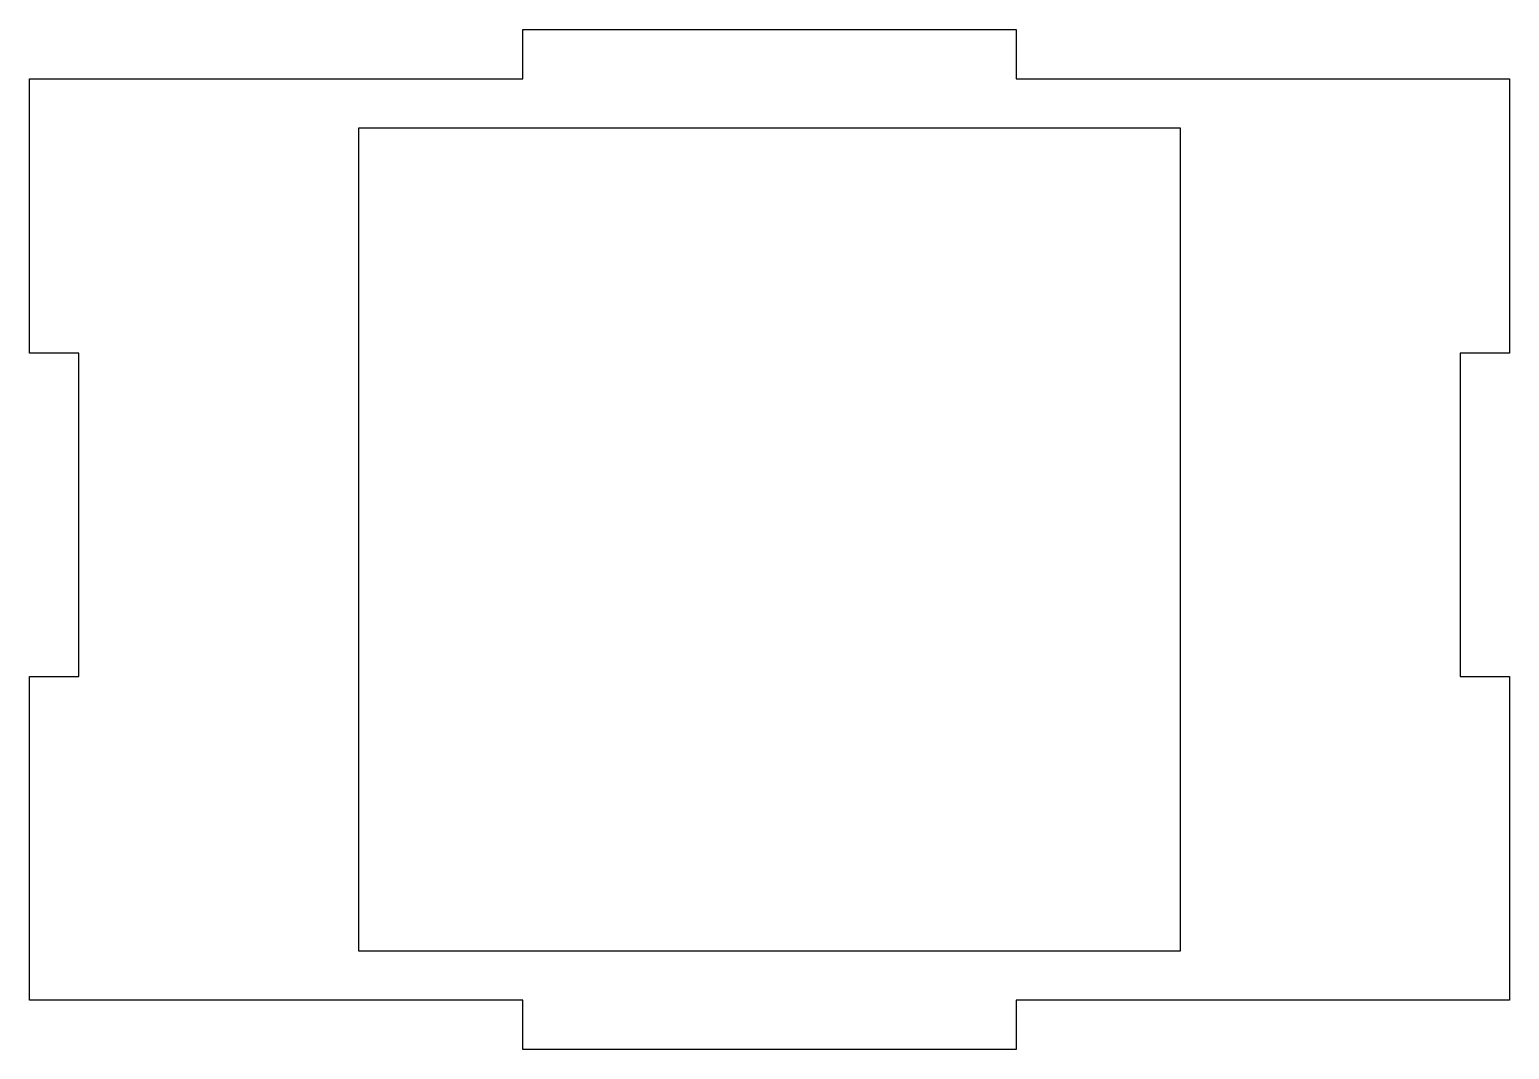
# Model space of a CAD drawing. Header units: millimetres. Extents: x 0 to 90, y 0 to 62.
import ezdxf

# ---------------------------------------------------------------- set-up
doc = ezdxf.new("R2010")
doc.units = ezdxf.units.MM
doc.layers.get('0').update_dxf_attribs({"linetype": 'CONTINUOUS'})

msp = doc.modelspace()

# ---------------------------------------------------------------- linework, layer by layer
for points in [[(0, 59), (30, 59), (30, 62), (60, 62), (60, 59), (90, 59), (90, 42.333), (87, 42.333), (87, 22.667), (90, 22.667), (90, 3), (60, 3), (60, 0), (30, 0), (30, 3), (0, 3), (0, 22.667), (3, 22.667), (3, 42.333), (0, 42.333)], [(20, 56), (20, 6), (70, 6), (70, 56)]]:
    msp.add_lwpolyline(points, close=True)

doc.saveas('drawing.dxf')
